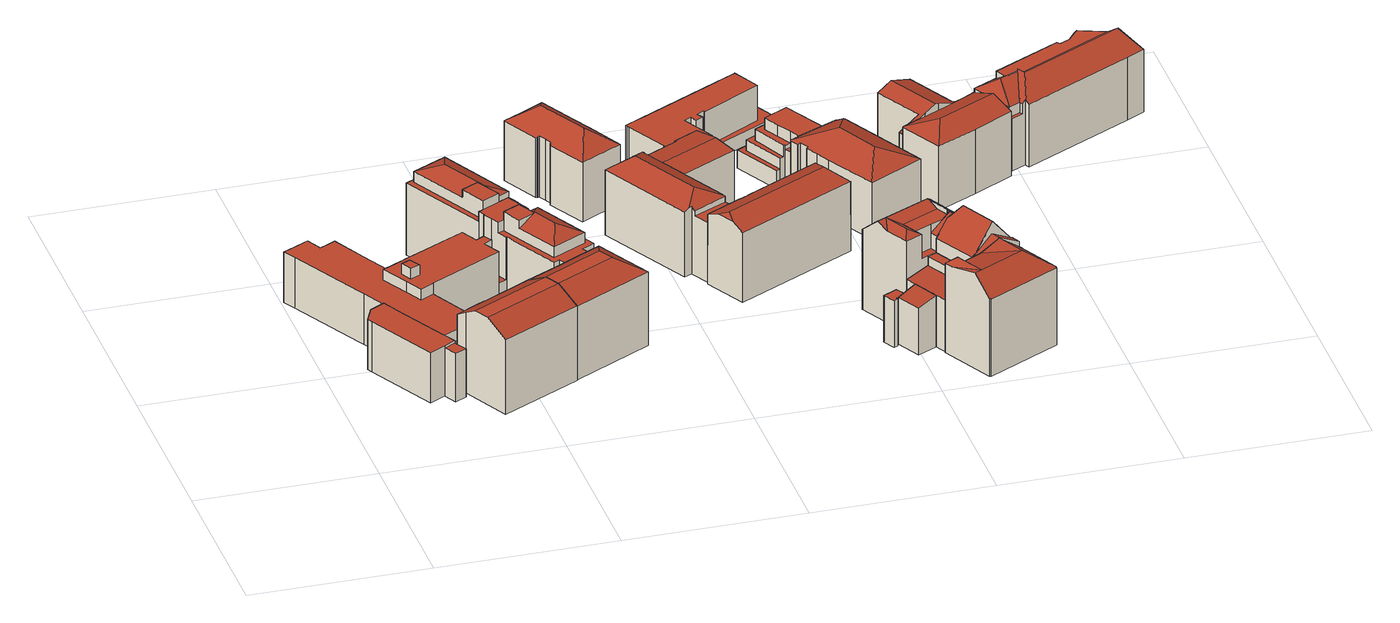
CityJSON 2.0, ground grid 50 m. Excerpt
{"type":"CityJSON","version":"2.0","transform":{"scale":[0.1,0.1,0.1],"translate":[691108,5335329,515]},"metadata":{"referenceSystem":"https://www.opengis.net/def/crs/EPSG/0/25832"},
"CityObjects":{
"building1":{"type":"Building","attributes":{"Gemeindeschluessel":"09162000","HoeheDach":"530.779","HoeheGrund":"515.817","Methode":"2000","NiedrigsteTraufeDesGebaeudes":"530.130","Geometrietyp2DReferenz":"3000","function":"31001_9998","roofType":"1000","measuredHeight":14.96,"storeysAboveGround":4},"geometry":[{"type":"MultiSurface","lod":"2","boundaries":[[[0,1,2,3,4]],[[5,6,7,8]],[[9,10,11,12]],[[13,2,1,14]],[[12,13,14,15,16,5,8,17,18,19,9]],[[17,20,21,18]],[[3,22,23,4]],[[8,7,20,17]],[[18,21,24,19]],[[14,1,0,15]],[[7,6,25,23,22,11,10,24,21,20]],[[15,0,4,23,25,16]],[[19,24,10,9]],[[16,25,6,5]],[[12,11,22,3,2,13]]],"semantics":{"surfaces":[{"type":"RoofSurface"},{"type":"WallSurface"},{"type":"GroundSurface"}],"values":[0,1,1,1,2,1,1,1,1,1,0,1,1,1,1]}}]},
"building2":{"type":"Building","attributes":{"Gemeindeschluessel":"09162000","HoeheDach":"542.830","HoeheGrund":"517.043","Methode":"2000","NiedrigsteTraufeDesGebaeudes":"538.952","Geometrietyp2DReferenz":"3000","function":"31001_9998","roofType":"2100","measuredHeight":25.79,"storeysAboveGround":7},"geometry":[{"type":"MultiSurface","lod":"2","boundaries":[[[26,27,28,29]],[[30,31,32,33,34,35,36,37]],[[38,39,40,41,31,30]],[[42,34,33,43]],[[44,36,35,45]],[[26,43,33,32,46,27]],[[45,35,34,42]],[[38,30,37,47]],[[29,28,40,39]],[[47,37,36,44]],[[41,46,32,31]],[[40,28,27,46,41]],[[38,47,44,45,42,43,26,29,39]]],"semantics":{"surfaces":[{"type":"WallSurface"},{"type":"RoofSurface"},{"type":"GroundSurface"}],"values":[0,1,0,0,0,0,0,0,0,0,1,1,2]}}]},
"building3":{"type":"Building","attributes":{"Gemeindeschluessel":"09162000","HoeheDach":"542.461","HoeheGrund":"515.480","Methode":"2000","NiedrigsteTraufeDesGebaeudes":"523.958","Geometrietyp2DReferenz":"3000","function":"31001_9998","roofType":"1000","measuredHeight":26.98,"storeysAboveGround":7},"geometry":[{"type":"MultiSurface","lod":"2","boundaries":[[[48,49,50,51,52,53,54]],[[55,56,57,58]],[[59,60,61,62]],[[63,64,65,66,67,68]],[[69,70,71,72]],[[73,74,75,76]],[[77,78,79,80]],[[74,81,82,83,84,85,86,48,54,87,88,89,90,91,59,62,92,93,94,95,96,97,98,99,100,75]],[[101,102,103,104]],[[105,87,54,53]],[[106,107,108,109]],[[110,111,112,113]],[[114,89,88,115]],[[116,90,89,114,117,118,119]],[[72,71,107,106]],[[120,121,122,123,124,125]],[[62,61,126,92]],[[127,128,129,130,131]],[[132,133,134,135,136,137,138]],[[139,140,141,142]],[[143,144,145,146,147,148]],[[60,149,116,119,150,151,152,153,154,155,133,132,156,157,158,159,126,61],[106,109,69,72]],[[160,161,162,163,164,165,155,166]],[[167,168,169,170]],[[76,75,100,171]],[[172,173,78,77]],[[174,175,164,163]],[[130,129,176]],[[177,178,179,180]],[[181,182,183,184]],[[169,168,185,110,186,187,188,189]],[[190,191,178,192]],[[142,141,193,194]],[[171,100,99,195]],[[196,197,198,199]],[[200,189,188]],[[201,202,203,204]],[[205,206,207,208]],[[209,210,211,212]],[[213,192,178,177]],[[121,120,214,55,58,101,104,215,65,64,63,216,217,218,219,220,221,222,223,118,117,114,115,105,53,52,51,224,225,226,227,228,229,230,73,76,171,195,231,232,233,234,235,236,237,238,239,240,241,242,181,184,243,244,245,246,247,248,249,205,208,196,199,172,77,80,138,137,136,204,201,204,139,142,194,250,251,209,212,122]],[[162,252,253,254,68,67,66,255,103,102,57,56,256,125,124,123,211,210,145,144,143,213,177,180,257,258,259,174,163]],[[187,260,188]],[[204,136,135,261,203,202,201]],[[90,116,149,91]],[[51,50,262,224]],[[200,188,260,263,264]],[[208,207,197,196]],[[49,48,86,265]],[[115,88,87,105]],[[249,266,206,205]],[[203,261,170,267]],[[221,220,219,218,252,162,161,268,153,152]],[[80,79,156,132,138]],[[146,145,210,209,251,250,269,270]],[[227,84,83,228]],[[92,126,159,238,237,236,93]],[[118,223,222,151,150,119]],[[228,83,82,229]],[[217,216,63,68,254,253,252,218]],[[271,112,111,272]],[[199,198,173,172]],[[195,99,98,231]],[[243,273,274,244]],[[70,108,107,71]],[[263,275,264]],[[58,57,102,101]],[[232,97,96,233]],[[244,274,276,245]],[[260,113,112,275,263]],[[277,275,112,271]],[[180,179,127,257]],[[129,128,179,178,191]],[[179,128,127]],[[212,211,123,122]],[[234,95,94,235]],[[175,278,279,148]],[[231,98,97,232]],[[280,176,129,191,190]],[[281,264,275,277]],[[204,203,140,139]],[[109,108,70,69]],[[259,258,257,127,131,282,283,278,175,174]],[[230,229,82,81,74,73]],[[221,152,151,222]],[[241,284,285,242]],[[194,193,269,250]],[[155,165,134,133]],[[235,94,93,236]],[[248,286,266,249]],[[283,282,130,176,280,190,287,279,278]],[[240,239,158,157,288,284,241]],[[130,282,131]],[[256,56,55,214,120,125]],[[226,85,84,227]],[[185,168,167,289,272,111,110]],[[247,290,286,248]],[[291,154,153,268]],[[245,276,292,246]],[[225,224,262,265,86,85,226]],[[287,190,192,213,143,148,279]],[[268,161,160,166,291]],[[135,134,165,164,175,148,147,146,270,167,170,261]],[[293,267,170,169,189,200,264,281]],[[203,202,203,267,293,281,277,271,272,289,269,193,141,140]],[[288,157,156,79]],[[166,155,154,291]],[[233,96,95,234]],[[288,79,78,173,198,197,207,206,266,286,290,292,276,274,273,183,182,285,284]],[[184,183,273,243]],[[91,149,60,59]],[[289,167,270,269]],[[238,159,158,239]],[[186,110,113,260,187]],[[246,292,290,247]],[[242,285,182,181]],[[262,50,49,265]],[[215,104,103,255,66,65]]],"semantics":{"surfaces":[{"type":"WallSurface"},{"type":"RoofSurface"},{"type":"GroundSurface"}],"values":[0,0,0,0,0,0,0,1,0,0,0,1,0,0,0,0,0,1,0,0,0,1,0,0,0,0,0,0,0,0,1,1,0,0,0,0,0,0,0,0,2,1,0,0,0,0,1,0,0,0,0,0,0,0,0,0,0,0,0,0,0,0,0,0,1,1,0,0,0,1,0,0,1,1,0,0,0,0,0,0,0,0,0,0,0,0,0,0,0,0,1,0,0,0,0,0,0,0,0,0,0,1,1,0,1,0,0,0,1,0,0,0,0,0,0,0,1,0]}}]},
"building4":{"type":"Building","attributes":{"Gemeindeschluessel":"09162000","HoeheDach":"542.830","HoeheGrund":"517.129","Methode":"2000","NiedrigsteTraufeDesGebaeudes":"538.919","Geometrietyp2DReferenz":"3000","function":"31001_9998","roofType":"2100","measuredHeight":25.7,"storeysAboveGround":7},"geometry":[{"type":"MultiSurface","lod":"2","boundaries":[[[294,295,296,297]],[[297,296,298,299]],[[300,33,301,302]],[[303,304,305,306]],[[300,302,294,297,299,307,308,309,310,311]],[[302,301,295,294]],[[300,311,312,303,306,33]],[[306,305,313,314,315,298,296,295,301,33]],[[310,316,312,311]],[[299,298,315,307]],[[304,316,313,305]],[[307,315,314,308]],[[312,316,304,303]],[[308,314,313,309]],[[309,313,316,310]]],"semantics":{"surfaces":[{"type":"WallSurface"},{"type":"RoofSurface"},{"type":"GroundSurface"}],"values":[0,0,0,1,2,0,0,1,0,0,1,0,1,0,0]}}]},
"building5":{"type":"Building","attributes":{"Gemeindeschluessel":"09162000","HoeheDach":"538.970","HoeheGrund":"516.691","Methode":"2000","NiedrigsteTraufeDesGebaeudes":"517.500","Geometrietyp2DReferenz":"3000","function":"31001_2000","roofType":"3200","measuredHeight":22.28,"storeysAboveGround":6},"geometry":[{"type":"MultiSurface","lod":"2","boundaries":[[[317,318,319,320]],[[321,322,323,324]],[[325,326,327,328]],[[329,330,331,332]],[[333,334,335,336]],[[337,338,339,340]],[[341,342,343,344,345,346]],[[339,338,319,318,347,348,349,350,351,352,327,326,331,330]],[[353,354,355,356]],[[357,358,359,360]],[[361,348,347,362]],[[330,344,343,339]],[[362,347,318,317]],[[358,353,356,363,364,329,332,325,328,365,366,367,368,361,362,317,320,337,340,369,370,371,321,324,372,373,374,333,336,375,359]],[[364,345,344,330,329]],[[367,350,349,368]],[[332,331,326,325]],[[346,345,376,355,354]],[[374,377,334,333]],[[357,360,378,335,334,377,379,380,323,322,381,382,341,346,354]],[[336,335,378,375]],[[340,339,343,342,369]],[[375,378,360,359]],[[342,341,382]],[[365,352,351,366]],[[373,379,377,374]],[[363,376,345,364]],[[370,382,381,371]],[[324,323,380,372]],[[356,355,376,363]],[[320,319,338,337]],[[372,380,379,373]],[[328,327,352,365]],[[358,357,354,353]],[[371,381,322,321]],[[368,349,348,361]],[[369,342,382,370]],[[366,351,350,367]]],"semantics":{"surfaces":[{"type":"WallSurface"},{"type":"RoofSurface"},{"type":"GroundSurface"}],"values":[0,0,0,0,0,0,1,1,0,0,0,0,0,2,0,0,0,1,0,1,0,0,0,1,0,0,0,0,0,0,0,0,0,0,0,0,0,0]}}]},
"building6":{"type":"Building","attributes":{"Gemeindeschluessel":"09162000","HoeheDach":"539.850","HoeheGrund":"516.427","Methode":"2000","NiedrigsteTraufeDesGebaeudes":"520.540","Geometrietyp2DReferenz":"3000","function":"31001_9998","roofType":"3200","measuredHeight":23.42,"storeysAboveGround":6},"geometry":[{"type":"MultiSurface","lod":"2","boundaries":[[[383,384,385,386]],[[387,388,389,390]],[[391,392,393,394,395]],[[396,397,398,399]],[[400,401,402,403]],[[404,405,406,407]],[[408,409,410,411,412,413,406,405,414]],[[415,416,417,418]],[[419,420,421,422,423,424]],[[425,426,427,393,385,384,428,429,430,431]],[[432,433,434,435]],[[436,437,438,439,440,441]],[[442,413,412,443]],[[391,395,444,445]],[[446,447,448,449]],[[450,445,444,451,425,431]],[[452,453,439,438,454,455,429,428,456]],[[457,458,459,460]],[[386,385,393,392]],[[461,462,463,464,437,436]],[[465,466,410,409,467]],[[468,469,470,471,472,473]],[[404,474,414,405]],[[475,476,416,415]],[[450,462,461,477,474,404,407,442,443,478,466,465,479,480,481,457,460,400,403,446,449,469,468,396,399,482,483,475,415,418,484,485,486,487,488,489,490,387,390,452,456,383,386,392,391,445]],[[407,406,413,442]],[[491,492,398,397,473,472,432,435]],[[460,459,401,400]],[[485,493,494,486]],[[451,426,425]],[[451,444,395,394,427,426]],[[495,496,497,423,422]],[[454,438,437,464]],[[489,498,499,419,424,500,490]],[[427,394,393]],[[418,417,501,484]],[[488,502,498,489]],[[503,494,493,501,417,416,476,434,433,471,470,448,447,402,401,459,458,504,499,498,502]],[[463,430,429,455]],[[497,500,424,423]],[[399,398,492,482]],[[480,421,420,481]],[[482,492,491,483]],[[468,473,397,396]],[[443,412,411,478]],[[480,479,505,495,422,421]],[[504,420,419,499]],[[465,467,505,479]],[[502,488,487,503]],[[477,461,436,441,506]],[[403,402,447,446]],[[477,506,414,474]],[[503,487,486,494]],[[506,441,440,408,414]],[[463,455,454,464]],[[450,431,430,463,462]],[[449,448,470,469]],[[495,505,467,409,408,440,439,453,389,388,496]],[[475,483,491,435,434,476]],[[390,389,453,452]],[[472,471,433,432]],[[484,501,493,485]],[[456,428,384,383]],[[478,411,410,466]],[[387,490,500,497,496,388]],[[457,481,420,504,458]]],"semantics":{"surfaces":[{"type":"WallSurface"},{"type":"RoofSurface"},{"type":"GroundSurface"}],"values":[0,0,0,0,0,0,1,0,1,1,0,1,0,0,0,0,0,0,0,0,0,0,0,0,2,0,1,0,0,1,1,0,0,0,1,0,0,1,0,1,0,0,0,0,0,0,0,0,0,0,0,0,0,1,1,0,0,1,0,0,0,0,0,0,0,0]}}]},
"building7":{"type":"Building","attributes":{"Gemeindeschluessel":"09162000","HoeheDach":"531.290","HoeheGrund":"517.381","Methode":"2000","NiedrigsteTraufeDesGebaeudes":"531.290","Geometrietyp2DReferenz":"3000","function":"31001_9998","roofType":"1000","measuredHeight":13.91},"geometry":[{"type":"MultiSurface","lod":"2","boundaries":[[[507,508,509,510,511,512,513]],[[511,514,515,512]],[[512,515,516,513]],[[510,517,514,511]],[[513,516,518,507]],[[509,519,517,510]],[[520,518,516,515,514,517,519]],[[508,520,519,509]],[[520,508,507,518]]],"semantics":{"surfaces":[{"type":"GroundSurface"},{"type":"WallSurface"},{"type":"RoofSurface"}],"values":[0,1,1,1,1,1,2,1,1]}}]},
"building8":{"type":"Building","attributes":{"Gemeindeschluessel":"09162000","HoeheDach":"532.758","HoeheGrund":"517.463","Methode":"2000","NiedrigsteTraufeDesGebaeudes":"531.337","Geometrietyp2DReferenz":"3000","function":"31001_9998","roofType":"2100","measuredHeight":15.29,"storeysAboveGround":1},"geometry":[{"type":"MultiSurface","lod":"2","boundaries":[[[521,522,516,523]],[[524,525,526,527]],[[523,516,525,524]],[[522,526,525,516]],[[527,526,522,521]],[[524,527,521,523]]],"semantics":{"surfaces":[{"type":"WallSurface"},{"type":"RoofSurface"},{"type":"GroundSurface"}],"values":[0,0,0,1,0,2]}}]},
"building9":{"type":"Building","attributes":{"Gemeindeschluessel":"09162000","HoeheDach":"534.072","HoeheGrund":"517.390","Methode":"1000","NiedrigsteTraufeDesGebaeudes":"532.732","Geometrietyp2DReferenz":"3000","function":"31001_9998","roofType":"2100","measuredHeight":16.68,"storeysAboveGround":1},"geometry":[{"type":"MultiSurface","lod":"2","boundaries":[[[528,529,530,531]],[[528,532,533,529]],[[531,534,532,528]],[[533,535,530,529]],[[531,530,535,534]],[[535,533,532,534]]],"semantics":{"surfaces":[{"type":"WallSurface"},{"type":"GroundSurface"},{"type":"RoofSurface"}],"values":[0,0,1,2,0,0]}}]},
"building10":{"type":"Building","attributes":{"Gemeindeschluessel":"09162000","HoeheDach":"545.450","HoeheGrund":"516.907","Methode":"2000","NiedrigsteTraufeDesGebaeudes":"536.800","Geometrietyp2DReferenz":"3000","function":"31001_9998","roofType":"2100","measuredHeight":28.54,"storeysAboveGround":4},"geometry":[{"type":"MultiSurface","lod":"2","boundaries":[[[536,537,538,539]],[[540,541,542,543,544,545]],[[546,547,548,549]],[[550,551,552]],[[553,554,541,540,555,556]],[[557,558,559]],[[544,560,561,562,545]],[[563,564,565,566]],[[556,555,567,568]],[[555,540,545,562,569]],[[570,564,563,571]],[[567,558,557,568]],[[572,573,551,550,560]],[[543,572,560,544]],[[539,538,574,575]],[[576,565,564,570,577,574,538,537,578,579,580,581,548,547,559,558]],[[582,583,573,572,543,542]],[[550,561,560]],[[584,578,537,536]],[[583,585,586,552,551,573]],[[587,579,578,584]],[[569,562,561,550,552,586,588,589]],[[590,577,570,571]],[[582,554,553,546,549,591,592,587,584,536,539,575,590,571,563,566,585,583]],[[592,580,579,587]],[[576,558,589,588]],[[582,542,541,554]],[[567,555,569,589,558]],[[549,548,581,591]],[[591,581,580,592]],[[565,576,588,586,585,566]],[[575,574,577,590]],[[553,556,568,557,559,547,546]]],"semantics":{"surfaces":[{"type":"WallSurface"},{"type":"RoofSurface"},{"type":"GroundSurface"}],"values":[0,1,0,0,0,1,0,0,1,0,0,1,1,0,0,1,0,0,0,0,0,1,0,2,0,1,0,1,0,0,0,0,0]}}]},
"building11":{"type":"Building","attributes":{"Gemeindeschluessel":"09162000","HoeheDach":"536.670","HoeheGrund":"517.402","Methode":"2000","NiedrigsteTraufeDesGebaeudes":"536.670","Geometrietyp2DReferenz":"3000","function":"31001_9998","roofType":"1000","measuredHeight":19.27},"geometry":[{"type":"MultiSurface","lod":"2","boundaries":[[[531,593,594,528]],[[595,596,593,531]],[[528,594,597,598]],[[528,598,595,531]],[[598,597,596,595]],[[593,596,597,594]]],"semantics":{"surfaces":[{"type":"WallSurface"},{"type":"GroundSurface"},{"type":"RoofSurface"}],"values":[0,0,0,1,0,2]}}]},
"building12":{"type":"Building","attributes":{"Gemeindeschluessel":"09162000","HoeheDach":"549.020","HoeheGrund":"517.184","Methode":"2000","NiedrigsteTraufeDesGebaeudes":"536.760","Geometrietyp2DReferenz":"3000","function":"31001_9998","roofType":"3100","measuredHeight":31.84,"storeysAboveGround":4},"geometry":[{"type":"MultiSurface","lod":"2","boundaries":[[[599,600,601,602,603,604]],[[605,606,607,608,609,610]],[[611,612,613,614]],[[615,607,606,616]],[[617,618,619,620]],[[621,622,623,624,625]],[[626,610,600,599]],[[610,609,601,600]],[[627,628,629,630,631,632,633,634]],[[632,631,599,604]],[[626,599,631,630,635]],[[636,637,638,639,640,641]],[[605,612,611,616,606]],[[642,643,644,645]],[[640,646,647,617,620,641]],[[604,603,648,633,632]],[[638,649,602,601,622,621,646,639]],[[650,651,652,653,628,627]],[[654,644,643,655,573]],[[656,657,619,573,655]],[[628,653,626,635,629]],[[614,613,658,659]],[[647,646,621,625]],[[640,639,646]],[[637,634,633,648,649,638]],[[603,602,649,648]],[[635,630,629]],[[652,626,653]],[[654,573,619,618,660]],[[661,660,618,617,647,625]],[[637,636,657,656,642,645,615,616,611,614,659,650,627,634]],[[656,655,643,642]],[[659,658,651,650]],[[625,624,661]],[[661,624,623,608,607,615,645,644,654,660]],[[609,608,623,622,601]],[[612,605,610,626,652,651,658,613]],[[657,636,641,620,619]]],"semantics":{"surfaces":[{"type":"WallSurface"},{"type":"RoofSurface"},{"type":"GroundSurface"}],"values":[0,1,0,0,1,1,1,1,0,0,1,0,0,0,1,1,1,0,1,0,1,0,0,0,0,0,1,1,0,1,2,0,0,0,0,0,1,0]}}]},
"building13":{"type":"Building","attributes":{"Gemeindeschluessel":"09162000","HoeheDach":"545.448","HoeheGrund":"516.914","Methode":"2000","NiedrigsteTraufeDesGebaeudes":"540.019","Geometrietyp2DReferenz":"3000","function":"31001_9998","roofType":"2100","measuredHeight":28.53,"storeysAboveGround":4},"geometry":[{"type":"MultiSurface","lod":"2","boundaries":[[[662,663,566,585,664]],[[662,664,665,666]],[[566,663,667,668]],[[669,670,671,672]],[[673,665,664,585]],[[665,673,672,671,666]],[[662,666,671,670,667,663]],[[566,668,669,672,673,585]],[[668,667,670,669]]],"semantics":{"surfaces":[{"type":"WallSurface"},{"type":"RoofSurface"},{"type":"GroundSurface"}],"values":[0,1,0,0,0,0,1,2,0]}}]},
"building14":{"type":"Building","attributes":{"Gemeindeschluessel":"09162000","HoeheDach":"537.160","HoeheGrund":"516.698","Methode":"2000","NiedrigsteTraufeDesGebaeudes":"521.990","Geometrietyp2DReferenz":"3000","function":"31001_2000","roofType":"3200","measuredHeight":20.46,"storeysAboveGround":4},"geometry":[{"type":"MultiSurface","lod":"2","boundaries":[[[674,675,676,677]],[[678,679,680,681,682,683,684,685,686,676,675,687]],[[680,688,689,681]],[[690,691,692,693]],[[694,695,696,697]],[[698,687,675,674]],[[699,700,701,702,703,704,705,706]],[[703,702,707,708,709]],[[710,711,712,713]],[[714,715,708,716,717,718,719]],[[720,721,722,723]],[[724,725,726,727]],[[728,729,730,731,694,697,724,727,732,700,699,733,710,713,734,690,693,735,736,737,720,723]],[[726,725,696,695,738,739,740,741,742,743,744,745]],[[735,693,692,677,676,686]],[[733,746,711,710]],[[747,706,705,748,749,750,751,752,753,689,688]],[[733,699,706,747,679,678,754,746]],[[751,718,717,752]],[[713,712,755,734]],[[707,756,685,684,716,708]],[[729,740,739,730]],[[730,739,738,731]],[[700,732,745,744,701]],[[757,748,705,704]],[[731,738,695,694]],[[729,728,758,741,740]],[[736,735,686,685,756,759]],[[727,726,745,732]],[[758,760,742,741]],[[709,708,715,748,757]],[[750,719,718,751]],[[736,759,761,737]],[[748,715,714,749]],[[728,723,722,760,758]],[[679,747,688,680]],[[683,752,717,716,684]],[[681,689,753,682]],[[720,737,761,762,721]],[[749,714,719,750]],[[742,760,722,721,762,743]],[[703,709,757,704]],[[682,753,752,683]],[[754,678,687,698]],[[734,755,691,690]],[[707,702,701,744,743,762,761,759,756]],[[697,696,725,724]],[[711,746,754,698,674,677,692,691,755,712]]],"semantics":{"surfaces":[{"type":"WallSurface"},{"type":"RoofSurface"},{"type":"GroundSurface"}],"values":[0,1,0,0,0,0,0,0,0,1,0,0,2,1,0,0,1,0,0,0,0,0,0,0,0,0,0,0,0,1,0,0,0,0,0,0,0,0,0,0,1,1,0,0,0,1,0,1]}}]},
"building15":{"type":"Building","attributes":{"Gemeindeschluessel":"09162000","HoeheDach":"536.428","HoeheGrund":"515.120","Methode":"2000","NiedrigsteTraufeDesGebaeudes":"531.272","Geometrietyp2DReferenz":"3000","function":"31001_1000","roofType":"3100","measuredHeight":21.31},"geometry":[{"type":"MultiSurface","lod":"2","boundaries":[[[763,764,765,766,767,768]],[[769,770,771,772,773,774,775,776,777]],[[778,769,777,779]],[[780,781,782,783,784]],[[783,782,785,786]],[[777,776,775,787,788,779]],[[772,768,767,766,785,782,781,780,789,773]],[[774,773,789,790,791,792]],[[793,794,763,768,772,771]],[[787,775,774,792]],[[790,789,780,784]],[[786,785,766,765]],[[778,795,793,771,770,769]],[[764,763,794,793,795,778,779,788,787,792,791,790,784,783,786,765]]],"semantics":{"surfaces":[{"type":"WallSurface"},{"type":"RoofSurface"},{"type":"GroundSurface"}],"values":[0,1,0,0,0,0,1,0,0,0,0,0,0,2]}}]},
"building16":{"type":"Building","attributes":{"Gemeindeschluessel":"09162000","HoeheDach":"536.754","HoeheGrund":"515.200","Methode":"1000","NiedrigsteTraufeDesGebaeudes":"534.158","Geometrietyp2DReferenz":"3000","function":"31001_9998","roofType":"3200","measuredHeight":21.55,"storeysAboveGround":5},"geometry":[{"type":"MultiSurface","lod":"2","boundaries":[[[796,797,798,799,800,801,802,803,804,805,806,807,808]],[[801,809,810,802]],[[798,811,812,799]],[[808,813,814,796]],[[815,816,806,805,804,817]],[[818,819,816,815,817,820,810,809,821]],[[814,813,819,818,822]],[[819,813,808,807,806,816]],[[811,822,818,821,812]],[[812,821,809,801,800,799]],[[798,797,796,814,822,811]],[[810,820,817,804,803,802]]],"semantics":{"surfaces":[{"type":"GroundSurface"},{"type":"WallSurface"},{"type":"RoofSurface"}],"values":[0,1,1,1,1,2,2,1,2,1,1,1]}}]},
"building17":{"type":"Building","attributes":{"Gemeindeschluessel":"09162000","HoeheDach":"540.200","HoeheGrund":"516.793","Methode":"2000","NiedrigsteTraufeDesGebaeudes":"522.260","Geometrietyp2DReferenz":"3000","function":"31001_9998","roofType":"3100","measuredHeight":23.41,"storeysAboveGround":5},"geometry":[{"type":"MultiSurface","lod":"2","boundaries":[[[823,824,825,826]],[[827,828,829,830,831,832]],[[825,833,834,835,836,837,826]],[[838,839,840,841]],[[842,843,844,845,846,847]],[[848,849,850,851]],[[852,853,854,855,856,857,858,859,860,861,862,863,864,865,866,848,851,867,868,869,870,871,872]],[[827,873,874,828]],[[875,842,847,876]],[[877,878,873,827]],[[832,879,880,881,882,883,827]],[[857,856,826,837]],[[859,858,884,881,880,885]],[[855,854,886,887,888,824,823]],[[859,885,889,860]],[[836,835,890]],[[891,892,846,845]],[[828,874,893,829]],[[834,894,835]],[[881,884,836,890,895,882]],[[869,868,896,897,898,870]],[[870,898,899,871]],[[900,838,841,901,877,827,883]],[[865,902,903,866]],[[886,904,875,876,887]],[[905,906,907,889,885,880,879,908,909,850,849,903,902,910]],[[890,835,894,911,895]],[[876,847,888,887]],[[866,903,849,848]],[[853,852,843,842,875,904]],[[834,833,912]],[[863,905,910,864]],[[897,845,844,913,899,898]],[[914,915,916]],[[855,823,826,856]],[[847,846,892]],[[862,906,905,863]],[[845,897,896,917,891]],[[853,904,886,854]],[[918,915,914]],[[900,883,882,895,911,919]],[[864,910,902,865]],[[834,912,891,917,920,840,839,919,911,894]],[[878,918,914,873]],[[871,899,913,872]],[[851,850,909,830,829,893,916,915,918,878,877,867]],[[873,914,874]],[[860,889,907,861]],[[861,907,906,862]],[[912,833,892,891]],[[831,908,879,832]],[[841,840,920,901]],[[830,909,908,831]],[[852,872,913,844,843]],[[900,919,839,838]],[[858,857,837,836,884]],[[824,888,847,892,833,825]],[[868,867,877,901,920,917,896]],[[874,914,916,893]]],"semantics":{"surfaces":[{"type":"RoofSurface"},{"type":"WallSurface"},{"type":"GroundSurface"}],"values":[0,0,0,1,0,1,2,1,1,1,1,1,1,1,1,1,1,1,1,0,1,1,0,1,0,0,1,1,1,1,1,1,0,0,1,1,1,0,1,0,1,1,0,0,1,1,0,1,1,1,1,1,1,1,1,1,0,1,0]}}]}
},
"vertices":[
[286,282,151],[318,298,151],[303,326,151],[299,334,151],[268,317,151],[223,295,8],[223,295,156],[123,488,156],[123,488,8],[198,527,8],[198,527,158],[278,374,158],[278,374,8],[303,326,8],[318,298,8],[286,282,8],[267,318,8],[115,503,8],[136,547,8],[177,568,8],[115,503,156],[136,547,157],[299,334,158],[268,317,157],[177,568,158],[267,318,157],
[609,281,20],[609,281,240],[386,166,240],[386,166,20],[318,298,259],[334,267,278],[556,382,278],[524,442,240],[394,374,240],[388,371,240],[368,362,240],[303,326,240],[318,298,20],[385,166,20],[385,166,241],[355,226,278],[394,374,20],[524,442,20],[368,362,20],[388,371,20],[577,341,278],[303,326,20],
[346,405,154],[346,405,122],[368,362,122],[368,362,5],[346,405,5],[345,407,5],[345,407,154],[735,552,5],[735,552,217],[734,552,217],[734,552,5],[250,613,154],[250,613,185],[210,688,185],[210,688,154],[625,548,5],[639,555,5],[641,556,5],[641,556,217],[639,555,217],[625,548,217],[265,621,185],[265,621,216],[249,652,216],[249,652,185],[25,860,5],[25,860,154],[6,895,154],[6,895,5],[435,857,5],[435,857,90],[457,813,90],[457,813,5],[135,648,154],[144,632,154],[177,568,154],[198,527,154],[278,374,154],[279,372,154],[391,431,154],[375,464,154],[369,473,154],[314,583,154],[275,563,154],[250,708,154],[194,818,154],[146,912,154],[124,900,154],[101,889,154],[97,898,154],[80,933,154],[69,927,154],[40,912,154],[663,515,5],[663,515,217],[662,515,217],[662,515,5],[391,431,5],[275,665,185],[275,665,216],[292,634,216],[292,634,185],[536,877,273],[551,848,249],[599,873,249],[535,878,274],[369,473,5],[375,464,5],[314,583,185],[314,583,5],[313,585,5],[313,585,185],[714,593,5],[735,604,5],[750,612,5],[750,612,217],[735,604,217],[714,593,217],[250,708,185],[632,571,248],[655,644,275],[621,711,275],[618,709,273],[573,686,248],[481,766,185],[505,779,185],[505,779,248],[507,780,248],[507,780,5],[505,779,5],[481,766,5],[374,1039,5],[374,1039,218],[499,1103,218],[499,1103,5],[594,764,217],[602,768,217],[623,779,217],[623,779,248],[602,768,248],[594,764,248],[275,563,185],[316,587,185],[519,690,185],[519,692,185],[520,692,185],[495,741,185],[519,753,185],[457,813,185],[277,722,185],[277,721,185],[250,707,185],[530,731,91],[543,704,91],[543,704,217],[530,731,217],[530,731,248],[519,753,248],[519,753,91],[560,831,248],[560,831,273],[512,806,273],[512,806,248],[40,912,5],[422,861,5],[422,861,90],[546,739,217],[546,739,248],[621,711,273],[648,776,217],[648,776,248],[728,620,248],[728,620,217],[266,791,5],[266,791,90],[273,804,90],[273,804,5],[551,848,273],[535,878,273],[524,900,273],[523,900,273],[476,876,273],[618,716,273],[619,714,275],[600,752,248],[621,863,218],[621,863,5],[69,927,5],[394,865,5],[394,865,90],[408,864,90],[408,864,5],[476,876,249],[497,800,5],[497,800,218],[497,799,218],[497,799,5],[366,863,5],[366,863,90],[380,865,90],[380,865,5],[624,777,5],[624,777,217],[657,794,217],[657,794,5],[600,752,217],[715,593,5],[641,555,5],[558,679,5],[547,701,5],[545,705,5],[543,704,5],[520,692,5],[519,692,5],[519,690,5],[316,587,5],[303,326,5],[279,372,5],[278,374,5],[198,527,5],[177,568,5],[144,632,5],[135,648,5],[80,933,5],[97,898,5],[101,889,5],[124,900,5],[146,912,5],[194,818,5],[250,708,5],[250,707,5],[277,721,5],[277,722,5],[255,765,5],[260,779,5],[281,815,5],[291,825,5],[302,835,5],[313,843,5],[325,850,5],[338,856,5],[352,860,5],[589,846,5],[623,779,5],[545,705,217],[547,701,217],[558,679,217],[641,555,217],[715,593,217],[632,571,217],[573,686,217],[561,708,217],[524,900,274],[497,799,248],[303,326,122],[468,1010,274],[394,1038,249],[279,372,122],[352,860,90],[512,806,218],[520,692,91],[589,846,218],[589,846,248],[599,873,218],[551,848,218],[281,815,90],[291,825,90],[490,1086,249],[302,835,90],[490,1086,218],[546,739,273],[594,764,273],[619,714,273],[394,1038,218],[573,686,273],[561,708,273],[255,765,90],[260,779,90],[338,856,90],[600,752,273],[277,722,90],[560,831,218],[325,850,90],[495,741,91],[313,843,90],[476,876,218],
[662,513,21],[662,513,240],[662,515,239],[662,515,21],[663,515,239],[663,515,21],[524,442,21],[614,486,241],[614,486,21],[577,342,278],[745,429,278],[723,470,278],[556,383,278],[734,552,21],[735,552,21],[748,559,21],[833,398,21],[609,281,21],[609,281,239],[748,559,239],[735,552,239],[734,552,239],[833,398,239],
[936,1241,17],[936,1241,25],[935,1237,25],[935,1237,17],[793,1162,17],[793,1162,194],[795,1164,195],[795,1164,17],[903,1280,17],[903,1280,25],[908,1280,25],[908,1280,17],[887,1271,17],[887,1271,25],[899,1278,25],[899,1278,17],[777,1206,17],[777,1206,198],[774,1204,196],[774,1204,17],[933,1232,17],[933,1232,25],[914,1219,25],[914,1219,17],[877,1143,240],[967,1116,193],[914,1219,193],[887,1271,193],[833,1375,193],[804,1285,240],[935,1246,25],[933,1250,25],[923,1270,25],[920,1274,25],[917,1278,25],[912,1280,25],[714,1313,17],[714,1313,193],[716,1314,193],[716,1314,17],[768,1207,193],[768,1207,17],[771,1205,17],[771,1205,194],[933,1250,17],[935,1246,17],[770,1342,17],[833,1375,17],[912,1280,17],[917,1278,17],[920,1274,17],[923,1270,17],[967,1116,17],[848,1054,17],[793,1160,17],[794,1166,17],[797,1167,17],[787,1187,17],[773,1206,17],[770,1342,193],[787,1187,198],[773,1206,196],[797,1167,198],[794,1166,195],[793,1160,193],[848,1054,193],
[1197,731,14],[1197,731,221],[1196,733,220],[1196,733,14],[1069,917,14],[1069,917,206],[1141,778,205],[1141,778,14],[1467,726,14],[1407,842,14],[1407,842,220],[1466,727,220],[1467,726,220],[1408,1454,14],[1408,1454,55],[1446,1381,55],[1446,1381,14],[1024,1255,14],[1024,1255,160],[1022,1259,160],[1022,1259,14],[948,1012,14],[948,1012,206],[956,1009,211],[956,1009,14],[966,971,240],[1004,1041,206],[991,1035,206],[990,1026,211],[976,1025,207],[965,1019,207],[887,980,206],[1214,1261,14],[1214,1261,160],[1224,1243,160],[1224,1243,14],[1174,1130,192],[1106,1095,192],[1108,1090,193],[1007,1038,193],[1037,980,202],[1206,1067,202],[1087,634,237],[1111,616,249],[1408,769,249],[1169,717,221],[1168,719,220],[1074,671,220],[1069,668,220],[1403,1360,55],[1403,1360,160],[1236,1267,160],[1236,1267,55],[1044,728,213],[1049,719,205],[1144,766,205],[1143,768,207],[1066,778,240],[1036,724,213],[965,1019,14],[976,1025,14],[1129,552,220],[1129,552,14],[1068,1282,14],[1068,1282,160],[1306,1405,160],[1306,1405,14],[1069,668,14],[1112,586,237],[1138,777,14],[1138,777,207],[1144,766,190],[1168,719,190],[1169,717,14],[1086,1134,14],[1086,1134,160],[1028,1247,160],[1028,1247,14],[1044,728,14],[1074,671,14],[1074,671,190],[1049,719,190],[1005,1041,14],[991,1035,14],[1005,1041,206],[1406,1457,14],[1360,1433,14],[1360,1433,160],[1364,1435,160],[1364,1435,55],[1406,1457,55],[887,980,14],[1234,1272,14],[1234,1272,160],[1023,717,14],[990,1026,14],[1007,1037,14],[1108,1090,14],[1106,1095,14],[1454,1365,14],[1243,1256,14],[1203,1232,14],[1193,1251,14],[1174,1240,14],[1184,1220,14],[1221,1147,14],[1177,1123,14],[1238,1004,14],[1243,1256,55],[1454,1365,55],[1193,1251,160],[1174,1240,160],[1007,1038,205],[1070,917,205],[1070,917,193],[1177,1123,160],[1174,1130,160],[1238,1004,193],[1203,1232,160],[1221,1147,160],[1184,1220,160],[1106,1095,160],[1007,1037,206],[1023,717,206],
[1442,218,24],[1444,213,24],[1432,207,24],[1415,241,24],[1454,261,24],[1470,233,24],[1447,220,24],[1454,261,163],[1470,233,163],[1447,220,163],[1415,241,163],[1442,218,163],[1432,207,163],[1444,213,163],
[1482,152,25],[1482,152,163],[1447,220,25],[1501,250,25],[1501,250,178],[1536,180,177],[1536,180,25],
[1552,310,24],[1552,310,191],[1617,185,191],[1617,185,24],[1486,278,24],[1486,278,178],[1552,151,24],[1552,151,177],
[1506,474,19],[1506,474,254],[1505,475,253],[1505,475,19],[1533,301,218],[1552,310,218],[1578,323,218],[1581,324,218],[1570,346,218],[1522,323,218],[1411,424,19],[1411,424,257],[1411,425,256],[1411,425,19],[1607,364,288],[1628,374,302],[1628,374,288],[1486,278,19],[1552,310,19],[1533,301,290],[1486,278,290],[1453,342,291],[1461,385,305],[1437,373,305],[1570,346,263],[1570,346,288],[1522,323,288],[1556,501,19],[1556,501,252],[1564,505,251],[1564,505,19],[1497,313,305],[1485,280,291],[1504,360,290],[1557,500,253],[1557,500,19],[1581,324,263],[1639,352,302],[1523,485,252],[1523,485,19],[1592,449,305],[1524,483,254],[1473,457,255],[1472,458,253],[1455,449,254],[1456,448,255],[1578,323,19],[1639,352,19],[1473,457,19],[1625,382,19],[1625,382,289],[1472,458,19],[1608,415,290],[1502,364,290],[1524,483,19],[1456,448,19],[1455,449,19],
[1617,185,217],[1552,310,217],[1642,199,24],[1642,199,217],[1578,323,217],[1578,323,24],
[1604,149,286],[1654,175,286],[1708,203,304],[1654,175,265],[1654,175,218],[1604,149,218],[1834,110,254],[1774,230,254],[1779,232,250],[1775,238,250],[1711,205,305],[1750,127,305],[1836,107,22],[1836,107,250],[1631,1,250],[1631,1,22],[1779,232,22],[1774,230,22],[1652,331,340],[1668,367,305],[1639,352,305],[1614,340,305],[1699,229,306],[1711,205,306],[1775,238,265],[1763,263,265],[1757,259,269],[1623,61,305],[1552,151,22],[1552,151,286],[1553,151,287],[1591,172,287],[1592,172,286],[1592,172,218],[1617,185,218],[1617,185,22],[1583,139,305],[1578,323,22],[1642,199,22],[1642,199,265],[1641,200,265],[1641,200,260],[1578,323,259],[1683,410,22],[1683,410,252],[1687,413,248],[1687,413,22],[1649,204,270],[1702,231,340],[1642,199,218],[1642,199,264],[1628,2,22],[1628,2,252],[1603,51,305],[1564,127,286],[1702,383,248],[1625,382,302],[1625,382,22],[1639,352,22],[1630,3,252],[1630,3,22],[1702,383,261],[1763,263,260],
[1592,448,304],[1564,505,250],[1625,382,304],[1683,410,250],[1621,532,251],[1574,510,250],[1574,510,19],[1574,509,19],[1574,509,251],[1621,533,251],[1621,533,19],[1683,410,19],
[1452,1264,70],[1452,1264,101],[1512,1149,101],[1512,1149,70],[1383,1083,101],[1394,1088,101],[1348,1190,101],[1442,1239,101],[1495,1135,101],[1484,1129,101],[1507,1085,101],[1535,1098,101],[1510,1148,101],[1326,1199,101],[1348,1190,135],[1442,1239,135],[1522,1154,17],[1522,1154,70],[1513,1150,70],[1513,1150,17],[1428,980,17],[1428,980,186],[1414,1006,186],[1414,1006,17],[1326,1199,70],[1397,1090,17],[1420,1042,17],[1420,1042,183],[1419,1045,182],[1419,1045,124],[1398,1086,124],[1398,1086,135],[1397,1090,135],[1436,1053,182],[1436,1053,169],[1436,1053,124],[1372,1077,17],[1372,1077,70],[1305,1207,70],[1305,1207,17],[1392,1138,169],[1415,1095,169],[1507,1085,169],[1484,1129,169],[1438,1217,169],[1370,1181,169],[1558,1088,17],[1558,1088,187],[1687,839,187],[1687,839,17],[1408,1002,17],[1408,1002,183],[1407,1005,183],[1407,1005,17],[1535,761,17],[1460,906,17],[1441,942,17],[1423,977,17],[1395,1028,17],[1381,1082,17],[1456,1285,17],[1510,1148,17],[1537,1094,17],[1538,1095,17],[1423,977,184],[1441,942,184],[1460,906,184],[1534,763,185],[1574,877,222],[1515,993,222],[1396,1029,184],[1395,1028,183],[1381,1082,70],[1394,1088,135],[1415,1095,135],[1392,1138,135],[1370,1181,135],[1438,1217,135],[1484,1129,135],[1495,1135,135],[1383,1083,70],[1456,1285,70],[1535,1098,182],[1415,1095,124],[1535,761,184],[1537,1094,183],[1686,839,187],[1538,1095,183],[1554,1090,188],
[1798,1057,1],[1848,1084,1],[1911,1119,1],[1911,1119,163],[1848,1084,189],[1798,1057,211],[1685,999,171],[1730,1022,189],[1756,1036,200],[1789,1053,214],[1713,1200,214],[1670,1177,196],[1740,1043,196],[1723,1034,189],[1679,1011,171],[1685,999,1],[1679,1011,1],[1842,1096,190],[1842,1096,189],[1905,1128,163],[1905,1128,1],[1842,1096,1],[1910,1121,163],[1910,1121,1],[1740,1043,1],[1723,1034,1],[1772,1232,190],[1772,1232,1],[1713,1200,1],[1670,1177,1],[1756,1036,1],[1789,1053,1],[1730,1022,1],
[1861,937,2],[1748,880,2],[1746,880,2],[1685,999,2],[1687,1000,2],[1756,1036,2],[1798,1057,2],[1878,1100,2],[1911,1119,2],[1911,1118,2],[1942,1058,2],[1943,1056,2],[1974,996,2],[1756,1036,193],[1798,1057,193],[1746,880,192],[1685,999,192],[1974,996,193],[1861,937,192],[1911,1118,192],[1942,1058,217],[1911,1119,192],[1777,971,218],[1943,1056,218],[1878,1100,192],[1687,1000,193],[1748,880,193],
[1942,1058,203],[1970,1005,203],[1969,1075,247],[1911,1119,203],[2164,1251,73],[2155,1270,73],[2154,1301,73],[2104,1319,73],[2099,1269,73],[2109,1222,73],[1992,1087,247],[1986,1103,236],[1973,1133,214],[1966,1147,203],[1952,1140,203],[2197,1236,73],[2197,1236,236],[2219,1263,236],[2219,1263,73],[2008,1010,202],[2016,1014,211],[2018,1011,211],[2034,1080,252],[2022,1102,252],[2003,1021,202],[2032,1330,18],[2032,1330,107],[2037,1345,107],[2037,1345,18],[2016,1014,18],[1976,994,18],[1974,996,18],[1942,1058,18],[1911,1119,18],[1952,1140,18],[2044,1187,18],[2037,1202,18],[2032,1217,18],[2028,1233,18],[2025,1249,18],[2024,1265,18],[2024,1281,18],[2025,1298,18],[2028,1314,18],[2216,1277,18],[2304,1246,18],[2333,1225,18],[2382,1188,18],[2331,1160,18],[2023,1002,18],[2164,1251,79],[2155,1270,79],[2008,1010,172],[2003,1021,172],[2216,1277,73],[2216,1277,79],[2109,1222,107],[2043,1188,107],[2043,1188,203],[2153,1245,203],[2153,1245,73],[2044,1187,203],[2037,1202,107],[1974,996,172],[1970,1004,172],[1970,1004,202],[2032,1217,107],[1973,1133,203],[2022,1102,236],[2022,1102,247],[2154,1301,79],[1973,1133,236],[2163,1231,203],[2304,1246,237],[2326,1230,252],[2382,1188,203],[2331,1160,203],[2170,1222,73],[2229,1273,73],[2025,1298,107],[2028,1314,107],[1976,994,172],[2024,1265,107],[2025,1249,107],[2028,1233,107],[2099,1269,107],[2104,1319,107],[2024,1281,107],[2163,1231,236],[1992,1087,236],[2023,1002,203],[2173,1276,86],[2185,1289,86],[2155,1300,80],[2302,1247,236],[2213,1278,80],[2170,1222,236],[2229,1273,236]
]}
